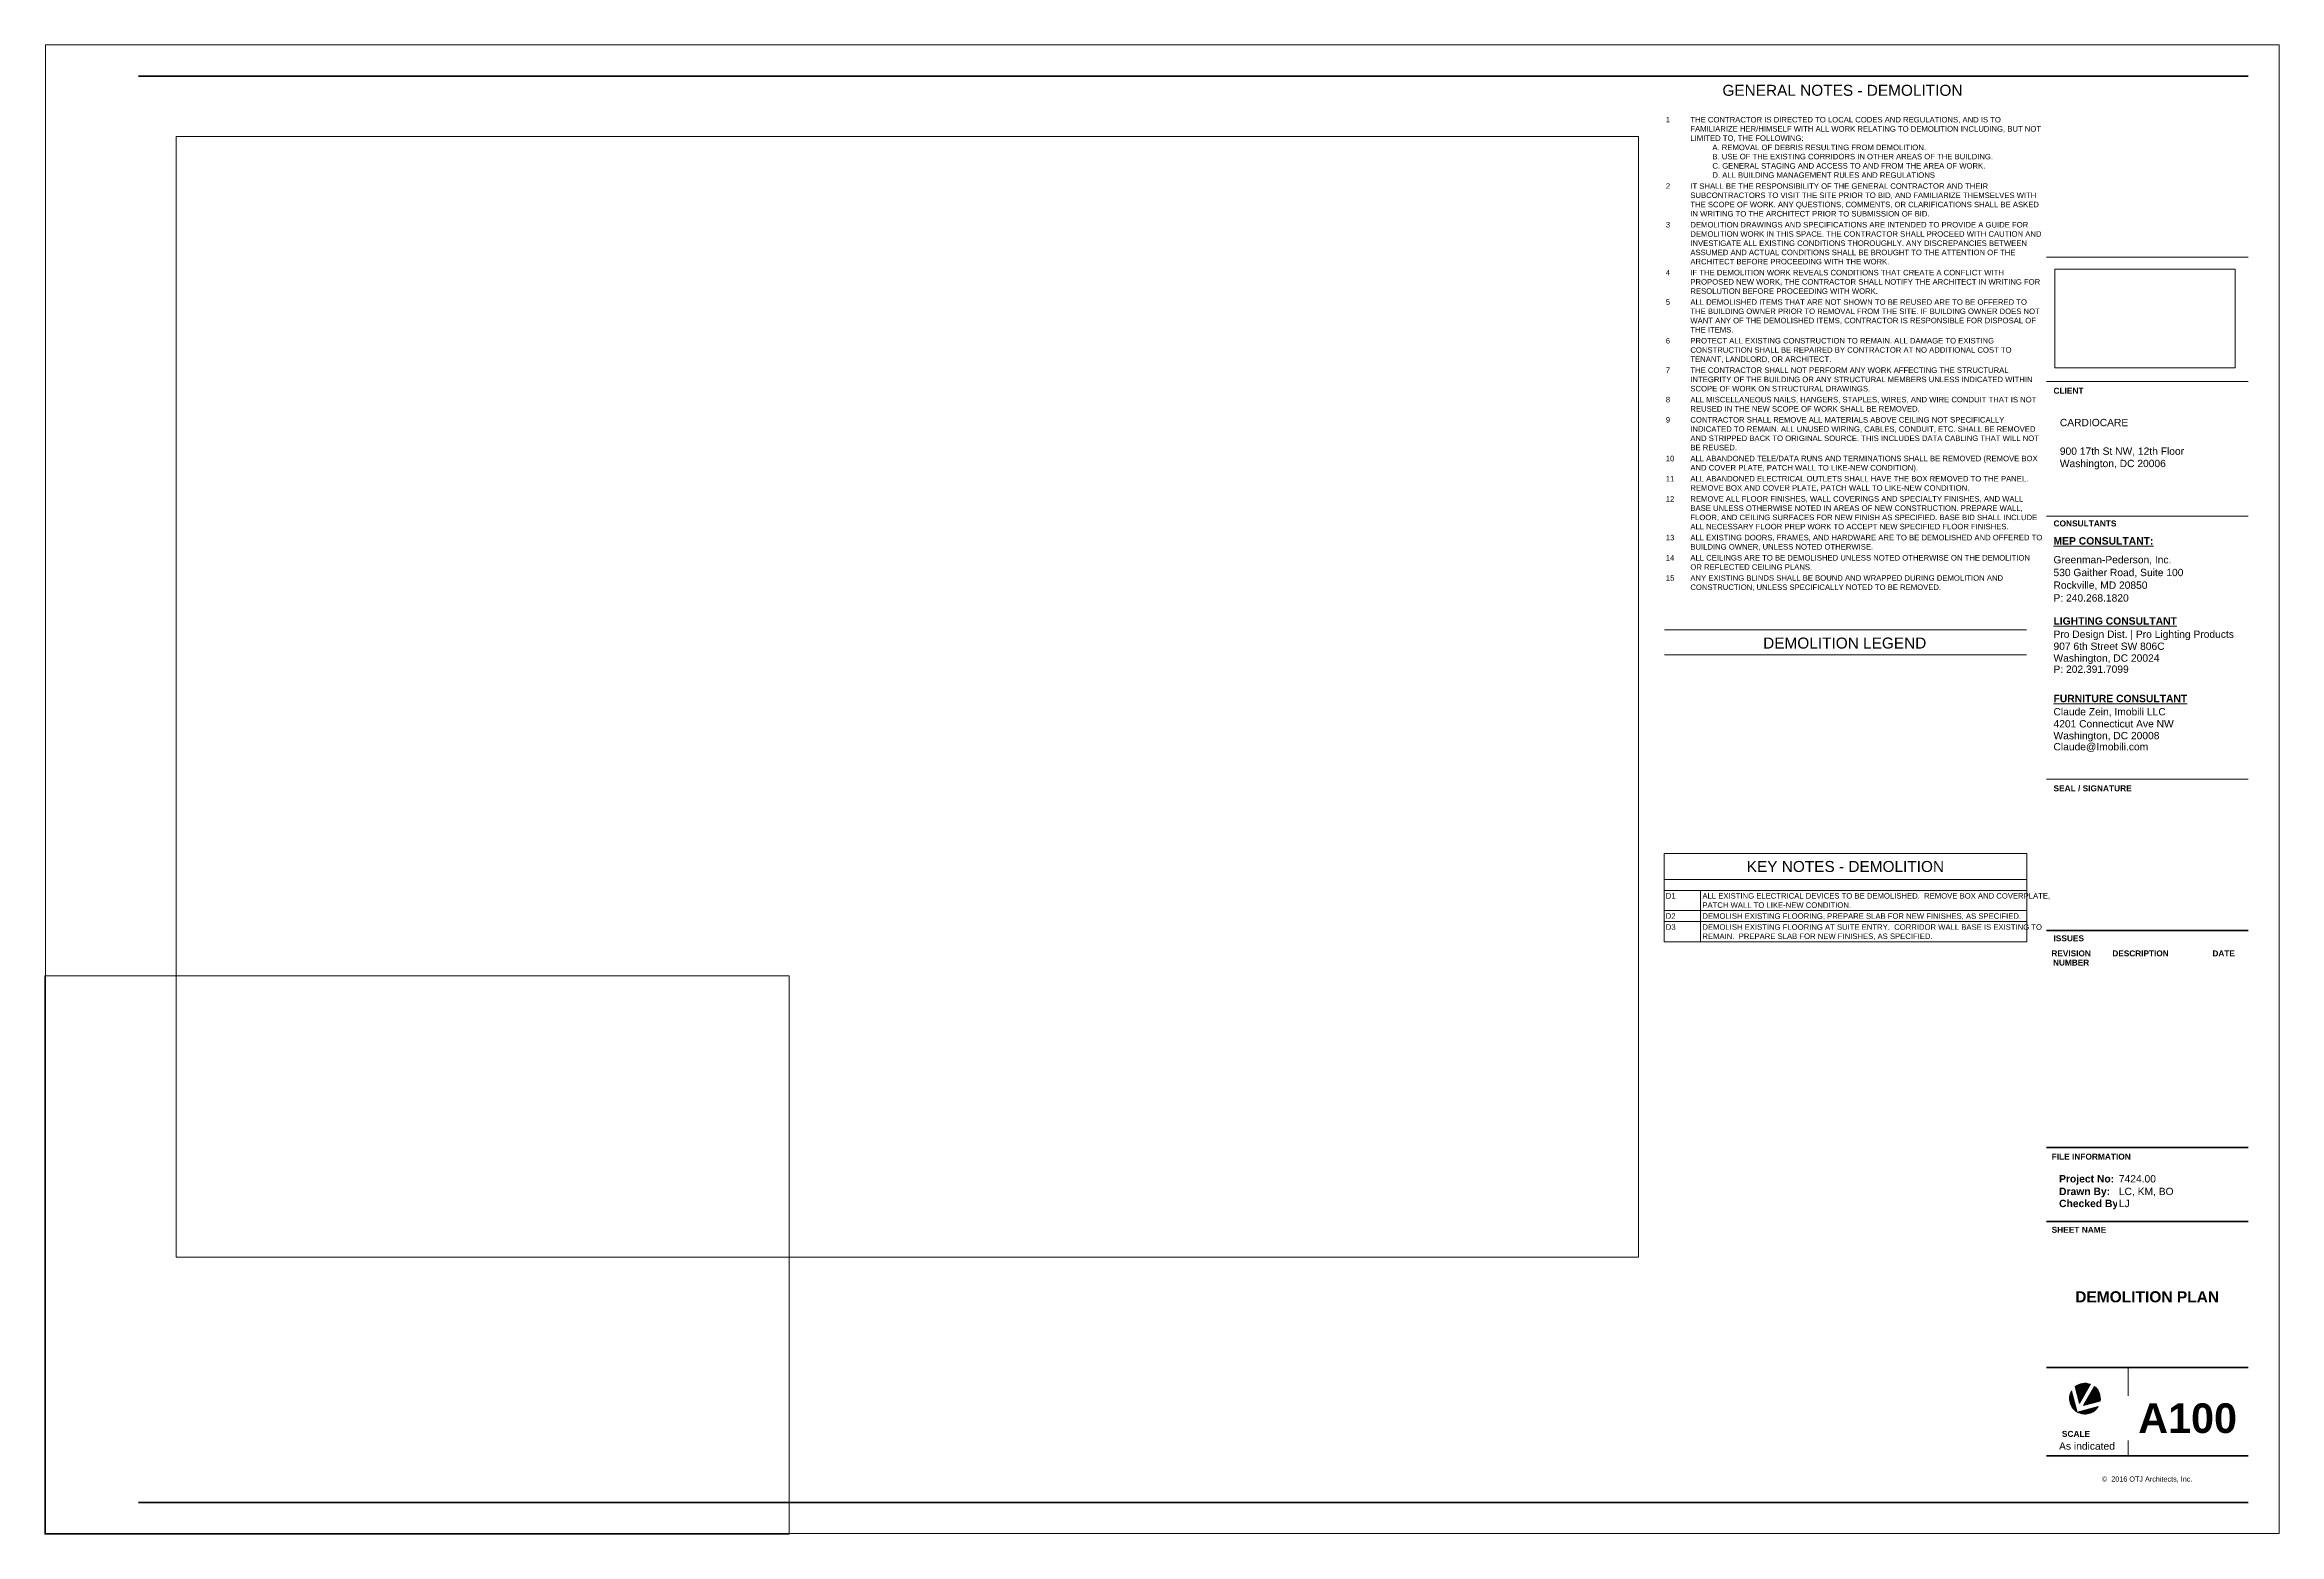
# Paper-space layout 'Layout1' of a CAD drawing. Header units: inches. Extents: x 0 to 36, y 0 to 24.
import ezdxf

# ---------------------------------------------------------------- set-up
doc = ezdxf.new("R2010")
doc.units = ezdxf.units.IN
doc.header["$MEASUREMENT"] = 0
for name, color, linetype, lineweight in [('A-ANNO-NOTE', 131, 'Continuous', 9), ('A-DETL-THIN', 151, 'Continuous', 9), ('G-ANNO-SCHD', 231, 'Continuous', 9), ('G-ANNO-TEXT', 231, 'Continuous', 9), ('G-ANNO-TTLB', 6, 'Continuous', 9), ('G-ANNO-TTLB-THIN', 151, 'Continuous', 9), ('G-ANNO-TTLB-WIDE', 214, 'Continuous', 50)]:
    doc.layers.add(name, color=color, linetype=linetype, lineweight=lineweight)
doc.layers.add('G-ANNO-NPLT', color=191, linetype='Continuous', plot=False)
doc.styles.add('Arial_B', font='arialbd.ttf', dxfattribs={"height": 0.09513339392643282})
doc.styles.add('Swis721 Lt BT', font='swissl.ttf', dxfattribs={"height": 0.09608532357473035})
doc.styles.add('Swis721 Lt BT_1', font='swissl.ttf', dxfattribs={"height": 0.08333333333333331})
doc.styles.add('Swis721 Lt BT_2', font='swissl.ttf', dxfattribs={"height": 0.1182588597842835})
doc.styles.add('Swis721 Lt BT_3', font='swissl.ttf', dxfattribs={"height": 0.1773882896764253})
doc.styles.add('Swis721 Lt BT_4', font='swissl.ttf', dxfattribs={"height": 0.08869414483821263})
doc.styles.add('Swis721 Lt BT_B', font='', dxfattribs={"height": 0.1192218798151002})
doc.styles.add('Swis721 Lt BT_B_1', font='', dxfattribs={"height": 0.4768875192604006})
doc.styles.add('Swis721 Lt BT_B_2', font='', dxfattribs={"height": 0.1788328197226502})
doc.styles.get('Swis721 Lt BT_B').set_extended_font_data('Swis721 Lt BT', bold=True)
doc.styles.get('Swis721 Lt BT_B_1').set_extended_font_data('Swis721 Lt BT', bold=True)
doc.styles.get('Swis721 Lt BT_B_2').set_extended_font_data('Swis721 Lt BT', bold=True)
picture_1 = doc.add_image_def('image1.jpg', size_in_pixel=(2551, 1396))

# ---------------------------------------------------------------- blocks, each defined once
blk = doc.blocks.new('TB-DC_VA-24 x 36 - DC_VA 24X36-3374688-DEMOLITION PLAN')
at = {"layer": 'G-ANNO-TTLB'}
h = blk.add_hatch(color=256, dxfattribs=at)
edge = h.paths.add_edge_path(flags=0)
edge.add_line((32.66517749473161, 2.311137523626253), (32.75616867069017, 1.971553831908551))
edge.add_arc((32.88046492856971, 2.186841265746675), 0.2485925157591483, 149.9999999999986, 240.0000000000104, ccw=False)
h = blk.add_hatch(color=256, dxfattribs=at)
edge = h.paths.add_edge_path(flags=0)
edge.add_line((32.79448804294488, 2.111040377379424), (32.72269999401936, 2.378957023345547))
edge.add_arc((32.88046492856972, 2.186841265746635), 0.2485925157591917, 68.45651933527552, 129.3927463647064, ccw=False)
edge.add_line((32.97174988950517, 2.418066901865336), (32.79448804294488, 2.111040377379424))
h = blk.add_hatch(color=256, dxfattribs=at)
edge = h.paths.add_edge_path(flags=0)
edge.add_line((33.12572452239279, 2.146270703399233), (32.85780787642671, 2.074482654473722))
edge.add_line((32.85780787642671, 2.074482654473722), (33.03506972298693, 2.38150917895962))
edge.add_arc((32.88046492856969, 2.186841265746723), 0.2485925157591436, -9.39274636469412, 51.5434806647329, ccw=False)
h = blk.add_hatch(color=256, dxfattribs=at)
edge = h.paths.add_edge_path(flags=0)
edge.add_line((32.75616867069017, 1.97155383190856), (33.09575236240782, 2.062545007867137))
edge.add_arc((32.88046492856971, 2.186841265746674), 0.248592515759136, 240.0000000000069, 330.0000000000087, ccw=False)
at = {"layer": 'A-ANNO-NOTE'}
for p, q in [((32.75616867069017, 1.971553831908565), (32.66517749473162, 2.311137523626257)), ((32.66517749473162, 2.311137523626253), (32.75616867069017, 1.971553831908569)), ((32.75616867069017, 1.971553831908551), (32.66517749473161, 2.311137523626253)), ((32.72269999401936, 2.378957023345545), (32.79448804294488, 2.111040377379423)), ((32.79448804294488, 2.111040377379424), (32.72269999401936, 2.378957023345546)), ((32.72269999401936, 2.378957023345547), (32.79448804294488, 2.111040377379424)), ((32.97174988950518, 2.418066901865338), (32.79448804294488, 2.111040377379423)), ((32.79448804294488, 2.111040377379423), (32.97174988950518, 2.418066901865338)), ((32.79448804294488, 2.111040377379424), (32.97174988950517, 2.418066901865336)), ((33.03506972298698, 2.381509178959574), (32.85780787642671, 2.074482654473721)), ((32.85780787642671, 2.07448265447372), (33.03506972298698, 2.381509178959573)), ((33.03506972298693, 2.38150917895962), (32.85780787642671, 2.074482654473722)), ((33.09575236240781, 2.062545007867142), (32.75616867069017, 1.971553831908566)), ((32.75616867069018, 1.971553831908561), (33.09575236240781, 2.062545007867137)), ((33.09575236240782, 2.062545007867137), (32.75616867069017, 1.97155383190856)), ((33.12572452239277, 2.146270703399232), (32.85780787642671, 2.07448265447372)), ((32.85780787642671, 2.07448265447372), (33.12572452239277, 2.146270703399233)), ((32.85780787642671, 2.074482654473722), (33.12572452239279, 2.146270703399233))]:
    blk.add_line(p, q, dxfattribs=at)
for centre, radius, start, end in [((32.88046492856971, 2.186841265746674), 0.2485925157591424, 149.9999999999968, 240.0000000000108), ((32.8804649285697, 2.186841265746679), 0.2485925157591398, 149.999999999994, 239.9999999953111), ((32.88046492856971, 2.186841265746675), 0.2485925157591486, 149.9999999999979, 240.00000000001), ((32.88046492856973, 2.186841265746622), 0.2485925157592049, 68.4565193352762, 129.3927463647056), ((32.88046492856973, 2.18684126574662), 0.2485925157592115, 68.45651933527687, 129.3927463647065), ((32.88046492856972, 2.186841265746635), 0.2485925157591917, 68.4565193352751, 129.3927463647061), ((32.88046492856969, 2.186841265746727), 0.2485925157591366, 350.6072536353049, 51.54348066473147), ((32.88046492856969, 2.186841265746724), 0.2485925157591366, 350.6072536353153, 51.54348066473151), ((32.88046492856969, 2.186841265746723), 0.2485925157591436, 350.6072536353055, 51.54348066473253), ((32.88046492856971, 2.186841265746673), 0.248592515759136, 240.0000000000082, 330.0000000000084), ((32.8804649285697, 2.186841265746679), 0.2485925157591307, 239.9999999953101, 330.0000000000065), ((32.88046492856971, 2.186841265746674), 0.2485925157591396, 240.0000000000067, 330.0000000000076)]:
    blk.add_arc(centre, radius, start, end, dxfattribs=at)
at = {"layer": 'G-ANNO-TTLB'}
for p, q in [((0.01249999999996198, 24.0124999999998), (0.01249999999996198, 0.01249999999916795)), ((36.0125, 24.0125), (0.01249999999999929, 24.0125)), ((36.0125, 0.01249999999988205), (36.0125, 24.0125)), ((32.26249999999998, 20.58615224385849), (35.51249999999998, 20.58615224385849)), ((32.26249999999998, 20.58615224385849), (35.51249999999998, 20.58615224385849)), ((0.01249999999996198, 0.01249999999916529), (36.01249999999995, 0.01249999999916529))]:
    blk.add_line(p, q, dxfattribs=at)
at = {"layer": 'G-ANNO-TTLB-THIN'}
for p, q in [((32.26249999999998, 18.58047974385848), (35.51249999999999, 18.58047974385848)), ((32.26249999999998, 16.41007603562076), (35.51249999999999, 16.41007603562076)), ((32.26249999999997, 12.17184017249794), (35.51249999999999, 12.17184017249794)), ((33.57501179533868, 2.690203614458643), (33.57501179533868, 1.262499999999882))]:
    blk.add_line(p, q, dxfattribs=at)
at = {"layer": 'G-ANNO-TTLB-WIDE'}
for p, q in [((35.51249999999999, 23.50249999999988), (1.512500000000036, 23.50249999999988)), ((32.26249999999997, 9.731457673865457), (35.51249999999999, 9.731457673865457)), ((35.51249999999999, 6.238084377275196), (32.26249999999996, 6.238084377275206)), ((35.51249999999999, 5.04106319586103), (32.26249999999996, 5.041063195861041)), ((32.26249999999996, 2.690203614458643), (35.51249999999999, 2.690203614458643)), ((32.26249999999995, 1.262499999999882), (35.51249999999999, 1.262499999999882)), ((1.512499999999998, 0.512499999999882), (32.26249999999998, 0.512499999999882)), ((32.26249999999998, 0.512499999999882), (35.51249999999999, 0.512499999999882))]:
    blk.add_line(p, q, dxfattribs=at)
at = {"layer": 'G-ANNO-TTLB', "attachment_point": 1, "bg_fill": 3, "box_fill_scale": 1.25, "bg_fill_color": 0, "bg_fill_transparency": 0}
for s, insert, char_height, width, line_spacing_factor, style in [('DESCRIPTION', (33.32202222069675, 9.411992460571073), 0.09513339392643282, 1.053, 0.9385317878468563, 'Arial_B'), ('DATE', (34.93478327608478, 9.411992460571073), 0.09513339392643282, 0.41625, 0.9385317878468563, 'Arial_B'), ('Project No:', (32.46268918111955, 5.79106529491365), 0.1192218798151002, 0.9719999999999999, 0.9985383491037771, 'Swis721 Lt BT_B'), ('\\fSwis721 Lt BT|b1|i0|c0|p34|;SCALE', (32.50898079860782, 1.667155000893929), 0.09608532357473035, 0.4960054163845632, 1.006669768884753, 'Swis721 Lt BT')]:
    blk.add_mtext(s, dxfattribs=dict(at, insert=insert, char_height=char_height, width=width, line_spacing_factor=line_spacing_factor, style=style))
at = {"layer": 'G-ANNO-TTLB', "insert": (33.88280484204999, 0.932760695162638), "char_height": 0.08333333333333331, "width": 1.691133294186729, "attachment_point": 2, "line_spacing_factor": 1.006669768884753, "style": 'Swis721 Lt BT_1'}
blk.add_mtext('©  2016 OTJ Architects, Inc.', dxfattribs=at)
at = {"layer": 'G-ANNO-TTLB'}
image = blk.add_image(picture_1, insert=(32.39394147330498, 18.80362172958001), size_in_units=(2.9068955071309204, 1.5907589682300123), dxfattribs=at)
image.dxf.flags = 7
at = {"layer": 'G-ANNO-TTLB', "attachment_point": 1, "bg_fill": 3, "box_fill_scale": 1.25, "bg_fill_color": 0, "bg_fill_transparency": 0}
for s, insert, char_height, width, line_spacing_factor, style in [('\\fSwis721 Lt BT|b1|i0|c0|p34|;CLIENT', (32.37337726309554, 18.4818786766096), 0.09608532357473035, 0.5374407582938387, 1.006669768884753, 'Swis721 Lt BT'), ('\\fSwis721 Lt BT|b1|i0|c0|p34|;CONSULTANTS', (32.37428590828188, 16.34272496837187), 0.09608532357473035, 1.134597156398104, 1.006669768884753, 'Swis721 Lt BT'), ('\\fSwis721 Lt BT|b1|i0|c0|p34|;SEAL / SIGNATURE', (32.37325769334894, 12.07303768922743), 0.09608532357473035, 1.395396073121191, 1.006669768884753, 'Swis721 Lt BT'), ('\\fSwis721 Lt BT|b1|i0|c0|p34|;ISSUES', (32.37329619640249, 9.65579013132555), 0.09608532357473035, 0.547190250507786, 1.006669768884753, 'Swis721 Lt BT'), ('\\fSwis721 Lt BT|b1|i0|c0|p34|;FILE INFORMATION', (32.3437895233209, 6.136053448319706), 0.09608532357473035, 1.428300609343263, 1.006669768884753, 'Swis721 Lt BT'), ('Drawn By:', (32.46268918111955, 5.587734365212077), 0.1192218798151002, 0.8879999999999998, 0.9985383491037771, 'Swis721 Lt BT_B'), ('\\fSwis721 Lt BT|b1|i0|c0|p34|;SHEET NAME', (32.3437895233209, 4.956461656030365), 0.09608532357473035, 0.9859174001354094, 1.006669768884753, 'Swis721 Lt BT')]:
    blk.add_mtext(s, dxfattribs=dict(at, insert=insert, char_height=char_height, width=width, line_spacing_factor=line_spacing_factor, style=style))
at = {"layer": 'G-ANNO-TTLB', "bg_fill": 3, "box_fill_scale": 1.25, "bg_fill_color": 0, "bg_fill_transparency": 0}
for s, insert, char_height, width, attachment_point, line_spacing_factor, style in [('\\LMEP CONSULTANT:', (32.37329619640249, 16.07384631350395), 0.1192218798151002, 1.7925, 1, 0.9985383491037771, 'Swis721 Lt BT_B'), ('REVISION\\PNUMBER', (32.65724285685402, 9.411992460571073), 0.09513339392643282, 0.7357499999999999, 2, 0.9385317878468563, 'Arial_B'), ('Checked By:', (32.46268918111955, 5.393544271185731), 0.1192218798151002, 1.1115, 1, 0.9985383491037771, 'Swis721 Lt BT_B')]:
    blk.add_mtext(s, dxfattribs=dict(at, insert=insert, char_height=char_height, width=width, attachment_point=attachment_point, line_spacing_factor=line_spacing_factor, style=style))

psp = doc.layouts.get("Layout1")

# ---------------------------------------------------------------- linework, layer by layer
at = {"layer": 'A-DETL-THIN'}
for p, q in [((26.10395079981381, 14.57915276901245), (31.93688335879191, 14.57915276901243)), ((26.10395079981381, 14.17931545253854), (31.93688335879191, 14.17931545253852))]:
    psp.add_line(p, q, dxfattribs=at)

# ---------------------------------------------------------------- viewports
at = {"layer": '0'}
psp.add_viewport(center=(6, 4.5), size=(12, 9), view_center_point=(6, 4.5), view_height=12, dxfattribs=at)
at = {"layer": 'G-ANNO-NPLT'}
psp.add_viewport(center=(13.90202628676626, 13.49787837691047), size=(23.56673604370871, 18.06382855200264), view_center_point=(1618.705894613984, 680.356574384035), view_height=867.0637704961267, status=3, dxfattribs=at)

# ---------------------------------------------------------------- next in the draw order: block references
at = {"layer": 'G-ANNO-TTLB'}
psp.add_blockref('TB-DC_VA-24 x 36 - DC_VA 24X36-3374688-DEMOLITION PLAN', (0, 0), dxfattribs=at)

# ---------------------------------------------------------------- next in the draw order: linework, layer by layer
at = {"layer": 'A-DETL-THIN'}
for p, q in [((26.09739561399223, 10.97431276112298), (26.09739561399223, 10.55764609445631)), ((31.9417093499852, 10.97431276112298), (26.09739561399223, 10.97431276112298)), ((31.9417093499852, 10.55764609445631), (31.9417093499852, 10.97431276112298)), ((26.09739561399223, 10.55764609445631), (26.09739561399223, 9.552288951599168)), ((26.09739561399223, 10.55764609445631), (31.9417093499852, 10.55764609445631)), ((31.9417093499852, 10.55764609445631), (31.9417093499852, 9.552288951599168)), ((26.68704304185817, 10.38071157064679), (26.09739561399223, 10.38071157064679)), ((31.9417093499852, 10.38071157064679), (26.68704304185817, 10.38071157064679)), ((26.68704304185817, 10.38071157064679), (26.68704304185817, 10.05496752302774)), ((26.68704304185817, 10.05496752302774), (26.09739561399223, 10.05496752302774)), ((26.68704304185817, 9.878032999218215), (26.09739561399223, 9.878032999218215)), ((31.9417093499852, 10.05496752302774), (26.68704304185817, 10.05496752302774)), ((26.68704304185817, 10.05496752302774), (26.68704304185817, 9.878032999218215)), ((31.9417093499852, 9.878032999218215), (26.68704304185817, 9.878032999218215)), ((26.68704304185817, 9.878032999218215), (26.68704304185817, 9.552288951599168)), ((31.9417093499852, 9.552288951599168), (26.09739561399223, 9.552288951599168))]:
    psp.add_line(p, q, dxfattribs=at)

# ---------------------------------------------------------------- next in the draw order: texts
at = {"layer": 'G-ANNO-SCHD', "line_spacing_factor": 1.006669768884752}
for s, insert, char_height, width, attachment_point, style in [('GENERAL NOTES - DEMOLITION', (28.97206464462385, 23.36568467561969), 0.1773882896764253, 4.344749999999999, 2, 'Swis721 Lt BT_3'), ('1', (26.12552061399223, 22.84789826887672), 0.08869414483821263, 0.07874999999999999, 1, 'Swis721 Lt BT_4'), ('THE CONTRACTOR IS DIRECTED TO LOCAL CODES AND REGULATIONS, AND IS TO\\PFAMILIARIZE HER/HIMSELF WITH ALL WORK RELATING TO DEMOLITION INCLUDING, BUT NOT\\PLIMITED TO, THE FOLLOWING:\\P^IA. REMOVAL OF DEBRIS RESULTING FROM DEMOLITION.\\P^IB. USE OF THE EXISTING CORRIDORS IN OTHER AREAS OF THE BUILDING.\\P^IC. GENERAL STAGING AND ACCESS TO AND FROM THE AREA OF WORK.\\P^ID. ALL BUILDING MANAGEMENT RULES AND REGULATIONS', (26.52135394732557, 22.84789826887672), 0.08869414483821263, 6.324749999999999, 1, 'Swis721 Lt BT_4'), ('2', (26.12552061399223, 21.77810660221005), 0.08869414483821263, 0.07874999999999999, 1, 'Swis721 Lt BT_4'), ('IT SHALL BE THE RESPONSIBILITY OF THE GENERAL CONTRACTOR AND THEIR\\PSUBCONTRACTORS TO VISIT THE SITE PRIOR TO BID, AND FAMILIARIZE THEMSELVES WITH\\PTHE SCOPE OF WORK. ANY QUESTIONS, COMMENTS, OR CLARIFICATIONS SHALL BE ASKED\\PIN WRITING TO THE ARCHITECT PRIOR TO SUBMISSION OF BID.', (26.52135394732557, 21.77810660221005), 0.08869414483821263, 6.293249999999999, 1, 'Swis721 Lt BT_4'), ('3', (26.12552061399223, 21.15474350697196), 0.08869414483821263, 0.07874999999999999, 1, 'Swis721 Lt BT_4'), ('DEMOLITION DRAWINGS AND SPECIFICATIONS ARE INTENDED TO PROVIDE A GUIDE FOR\\PDEMOLITION WORK IN THIS SPACE. THE CONTRACTOR SHALL PROCEED WITH CAUTION AND\\PINVESTIGATE ALL EXISTING CONDITIONS THOROUGHLY. ANY DISCREPANCIES BETWEEN\\PASSUMED AND ACTUAL CONDITIONS SHALL BE BROUGHT TO THE ATTENTION OF THE\\PARCHITECT BEFORE PROCEEDING WITH THE WORK.', (26.52135394732557, 21.15474350697196), 0.08869414483821263, 6.333749999999998, 1, 'Swis721 Lt BT_4'), ('4', (26.12552061399223, 20.38257088792433), 0.08869414483821263, 0.07874999999999999, 1, 'Swis721 Lt BT_4'), ('IF THE DEMOLITION WORK REVEALS CONDITIONS THAT CREATE A CONFLICT WITH\\PPROPOSED NEW WORK, THE CONTRACTOR SHALL NOTIFY THE ARCHITECT IN WRITING FOR\\PRESOLUTION BEFORE PROCEEDING WITH WORK.', (26.52135394732557, 20.38257088792433), 0.08869414483821263, 6.27075, 1, 'Swis721 Lt BT_4'), ('5', (26.12552061399223, 19.90801731649577), 0.08869414483821263, 0.07874999999999999, 1, 'Swis721 Lt BT_4'), ('ALL DEMOLISHED ITEMS THAT ARE NOT SHOWN TO BE REUSED ARE TO BE OFFERED TO\\PTHE BUILDING OWNER PRIOR TO REMOVAL FROM THE SITE. IF BUILDING OWNER DOES NOT\\PWANT ANY OF THE DEMOLISHED ITEMS, CONTRACTOR IS RESPONSIBLE FOR DISPOSAL OF\\PTHE ITEMS.', (26.52135394732557, 19.90801731649577), 0.08869414483821263, 6.296624999999999, 1, 'Swis721 Lt BT_4'), ('6', (26.12552061399223, 19.28465422125767), 0.08869414483821263, 0.07874999999999999, 1, 'Swis721 Lt BT_4'), ('PROTECT ALL EXISTING CONSTRUCTION TO REMAIN. ALL DAMAGE TO EXISTING\\PCONSTRUCTION SHALL BE REPAIRED BY CONTRACTOR AT NO ADDITIONAL COST TO\\PTENANT, LANDLORD, OR ARCHITECT.', (26.52135394732557, 19.28465422125767), 0.08869414483821263, 5.782499999999999, 1, 'Swis721 Lt BT_4'), ('7', (26.12552061399223, 18.8101006498291), 0.08869414483821263, 0.07874999999999999, 1, 'Swis721 Lt BT_4'), ('THE CONTRACTOR SHALL NOT PERFORM ANY WORK AFFECTING THE STRUCTURAL\\PINTEGRITY OF THE BUILDING OR ANY STRUCTURAL MEMBERS UNLESS INDICATED WITHIN\\PSCOPE OF WORK ON STRUCTURAL DRAWINGS.', (26.52135394732557, 18.8101006498291), 0.08869414483821263, 6.132374999999998, 1, 'Swis721 Lt BT_4'), ('8', (26.12552061399223, 18.33554707840053), 0.08869414483821263, 0.07874999999999999, 1, 'Swis721 Lt BT_4'), ('9', (26.12552061399223, 18.00980303078148), 0.08869414483821263, 0.07874999999999999, 1, 'Swis721 Lt BT_4'), ('ALL MISCELLANEOUS NAILS, HANGERS, STAPLES, WIRES, AND WIRE CONDUIT THAT IS NOT\\PREUSED IN THE NEW SCOPE OF WORK SHALL BE REMOVED.', (26.52135394732557, 18.33554707840053), 0.08869414483821263, 6.215624999999998, 1, 'Swis721 Lt BT_4'), ('CONTRACTOR SHALL REMOVE ALL MATERIALS ABOVE CEILING NOT SPECIFICALLY\\PINDICATED TO REMAIN. ALL UNUSED WIRING, CABLES, CONDUIT, ETC. SHALL BE REMOVED\\PAND STRIPPED BACK TO ORIGINAL SOURCE. THIS INCLUDES DATA CABLING THAT WILL NOT\\PBE REUSED.', (26.52135394732557, 18.00980303078148), 0.08869414483821263, 6.280874999999998, 1, 'Swis721 Lt BT_4'), ('10', (26.12552061399223, 17.38643993554338), 0.08869414483821263, 0.1575, 1, 'Swis721 Lt BT_4'), ('ALL ABANDONED TELE/DATA RUNS AND TERMINATIONS SHALL BE REMOVED (REMOVE BOX\\PAND COVER PLATE, PATCH WALL TO LIKE-NEW CONDITION).', (26.52135394732557, 17.38643993554338), 0.08869414483821263, 6.263999999999999, 1, 'Swis721 Lt BT_4'), ('11', (26.12552061399223, 17.06069588792434), 0.08869414483821263, 0.1575, 1, 'Swis721 Lt BT_4'), ('ALL ABANDONED ELECTRICAL OUTLETS SHALL HAVE THE BOX REMOVED TO THE PANEL.\\PREMOVE BOX AND COVER PLATE, PATCH WALL TO LIKE-NEW CONDITION.', (26.52135394732557, 17.06069588792434), 0.08869414483821263, 6.080624999999999, 1, 'Swis721 Lt BT_4'), ('12', (26.12552061399223, 16.73495184030529), 0.08869414483821263, 0.1575, 1, 'Swis721 Lt BT_4'), ('REMOVE ALL FLOOR FINISHES, WALL COVERINGS AND SPECIALTY FINISHES, AND WALL\\PBASE UNLESS OTHERWISE NOTED IN AREAS OF NEW CONSTRUCTION. PREPARE WALL,\\PFLOOR, AND CEILING SURFACES FOR NEW FINISH AS SPECIFIED. BASE BID SHALL INCLUDE\\PALL NECESSARY FLOOR PREP WORK TO ACCEPT NEW SPECIFIED FLOOR FINISHES.', (26.52135394732557, 16.73495184030529), 0.08869414483821263, 6.265124999999998, 1, 'Swis721 Lt BT_4'), ('13', (26.12552061399223, 16.11158874506719), 0.08869414483821263, 0.1575, 1, 'Swis721 Lt BT_4'), ('14', (26.12552061399223, 15.78584469744815), 0.08869414483821263, 0.1575, 1, 'Swis721 Lt BT_4'), ('ALL CEILINGS ARE TO BE DEMOLISHED UNLESS NOTED OTHERWISE ON THE DEMOLITION\\POR REFLECTED CEILING PLANS.', (26.52135394732557, 15.78584469744815), 0.08869414483821263, 6.134624999999998, 1, 'Swis721 Lt BT_4'), ('15', (26.12552061399223, 15.4601006498291), 0.08869414483821263, 0.1575, 1, 'Swis721 Lt BT_4'), ('ANY EXISTING BLINDS SHALL BE BOUND AND WRAPPED DURING DEMOLITION AND\\PCONSTRUCTION, UNLESS SPECIFICALLY NOTED TO BE REMOVED.', (26.52135394732557, 15.4601006498291), 0.08869414483821263, 5.662124999999999, 1, 'Swis721 Lt BT_4'), ('KEY NOTES - DEMOLITION', (29.01955248198871, 10.85408200318035), 0.1773882896764253, 3.559499999999999, 2, 'Swis721 Lt BT_3'), ('D1', (26.12552061399223, 10.33629559643738), 0.08869414483821263, 0.18225, 1, 'Swis721 Lt BT_4'), ('ALL EXISTING ELECTRICAL DEVICES TO BE DEMOLISHED.  REMOVE BOX AND COVERPLATE,\\PPATCH WALL TO LIKE-NEW CONDITION.', (26.71516804185817, 10.33629559643738), 0.08869414483821263, 6.230249999999999, 1, 'Swis721 Lt BT_4'), ('D2', (26.12552061399223, 10.01055154881833), 0.08869414483821263, 0.18225, 1, 'Swis721 Lt BT_4'), ('D3', (26.12552061399223, 9.83361702500881), 0.08869414483821263, 0.18225, 1, 'Swis721 Lt BT_4'), ('DEMOLISH EXISTING FLOORING, PREPARE SLAB FOR NEW FINISHES, AS SPECIFIED.', (26.71516804185817, 10.01055154881833), 0.08869414483821263, 5.716124999999999, 1, 'Swis721 Lt BT_4'), ('DEMOLISH EXISTING FLOORING AT SUITE ENTRY.  CORRIDOR WALL BASE IS EXISTING TO\\PREMAIN.  PREPARE SLAB FOR NEW FINISHES, AS SPECIFIED.', (26.71516804185817, 9.83361702500881), 0.08869414483821263, 6.069374999999998, 1, 'Swis721 Lt BT_4')]:
    psp.add_mtext(s, dxfattribs=dict(at, insert=insert, char_height=char_height, width=width, attachment_point=attachment_point, style=style))
at = {"layer": 'G-ANNO-TEXT', "color": 7, "insert": (29.00907796247326, 14.45554886467313), "char_height": 0.1773882896764253, "width": 2.97225, "attachment_point": 2, "line_spacing_factor": 1.006669768884752, "style": 'Swis721 Lt BT_3'}
psp.add_mtext('DEMOLITION LEGEND', dxfattribs=at)
at = {"layer": 'G-ANNO-TTLB', "bg_fill": 3, "box_fill_scale": 1.25, "bg_fill_color": 0, "bg_fill_transparency": 0}
for s, insert, char_height, width, attachment_point, line_spacing_factor, style in [('CARDIOCARE', (32.47597181717762, 17.98091849913691), 0.1182588597842835, 1.2285, 1, 1.006669768884753, 'Swis721 Lt BT_2'), ('900 17th St NW, 12th Floor\\PWashington, DC 20006', (32.47597181717762, 17.51952631078425), 0.1182588597842835, 2.289, 1, 1.006669768884753, 'Swis721 Lt BT_2'), ('530 Gaither Road, Suite 100', (32.37329619640249, 15.56359298676874), 0.1182588597842835, 2.399999999999999, 1, 1.006669768884753, 'Swis721 Lt BT_2'), ('Pro Design Dist. | Pro Lighting Products', (32.37329619640249, 14.56912852466517), 0.1182588597842835, 3.425999999999999, 1, 1.006669768884753, 'Swis721 Lt BT_2'), ('Claude Zein, Imobili LLC', (32.37329619640249, 13.31912852466517), 0.1182588597842835, 2.0895, 1, 1.006669768884753, 'Swis721 Lt BT_2'), ('7424.00', (33.42686801243938, 5.790102274882832), 0.1182588597842835, 0.6824999999999999, 1, 1.006669768884753, 'Swis721 Lt BT_2'), ('DEMOLITION PLAN', (33.88280484204999, 3.918009767640977), 0.1788328197226502, 2.5785, 2, 0.9985383491037769, 'Swis721 Lt BT_B_2'), ('As indicated', (32.91308870049761, 1.482167472870454), 0.1182588597842835, 1.0575, 2, 1.006669768884753, 'Swis721 Lt BT_2')]:
    psp.add_mtext(s, dxfattribs=dict(at, insert=insert, char_height=char_height, width=width, attachment_point=attachment_point, line_spacing_factor=line_spacing_factor, style=style))

# ---------------------------------------------------------------- next in the draw order: texts
for s, insert, char_height, width, attachment_point, line_spacing_factor, style in [('Greenman-Pederson, Inc.', (32.37329619640249, 15.76988024126645), 0.1182588597842835, 2.200499999999999, 1, 1.006669768884753, 'Swis721 Lt BT_2'), ('Rockville, MD 20850', (32.37329619640249, 15.35970344980814), 0.1182588597842835, 1.735499999999999, 1, 1.006669768884753, 'Swis721 Lt BT_2'), ('\\LLIGHTING CONSULTANT', (32.37329619640249, 14.78270207510778), 0.1192218798151002, 2.2185, 1, 0.9985383491037771, 'Swis721 Lt BT_B'), ('907 6th Street SW 806C', (32.37329619640249, 14.3746901932156), 0.1182588597842835, 2.031, 1, 1.006669768884753, 'Swis721 Lt BT_2'), ('\\LFURNITURE CONSULTANT', (32.37329619640249, 13.53270207510778), 0.1192218798151002, 2.397, 1, 0.9985383491037771, 'Swis721 Lt BT_B'), ('4201 Connecticut Ave NW', (32.37329619640249, 13.1246901932156), 0.1182588597842835, 2.2305, 1, 1.006669768884753, 'Swis721 Lt BT_2'), ('LC, KM, BO', (33.42686801243938, 5.586771345181259), 0.1182588597842835, 1.014, 1, 1.006669768884753, 'Swis721 Lt BT_2'), ('A100', (34.53460310334949, 2.110651249691214), 0.4768875192604006, 1.77, 2, 0.9985383491037771, 'Swis721 Lt BT_B_1')]:
    psp.add_mtext(s, dxfattribs=dict(at, insert=insert, char_height=char_height, width=width, attachment_point=attachment_point, line_spacing_factor=line_spacing_factor, style=style))

# ---------------------------------------------------------------- next in the draw order: texts
at = {"layer": 'G-ANNO-SCHD', "insert": (26.52135394732557, 16.11158874506719), "char_height": 0.08869414483821263, "width": 6.34275, "attachment_point": 1, "line_spacing_factor": 1.006669768884752, "style": 'Swis721 Lt BT_4'}
psp.add_mtext('ALL EXISTING DOORS, FRAMES, AND HARDWARE ARE TO BE DEMOLISHED AND OFFERED TO\\PBUILDING OWNER, UNLESS NOTED OTHERWISE.', dxfattribs=at)
at = {"layer": 'G-ANNO-TTLB', "char_height": 0.1182588597842835, "attachment_point": 1, "line_spacing_factor": 1.006669768884753, "style": 'Swis721 Lt BT_2', "bg_fill": 3, "box_fill_scale": 1.25, "bg_fill_color": 0, "bg_fill_transparency": 0}
for s, insert, width in [('P: 240.268.1820', (32.37329619640249, 15.15331154623078), 1.3845), ('Washington, DC 20024', (32.37329619640249, 14.18449491496135), 1.970999999999999), ('Washington, DC 20008', (32.37329619640249, 12.93449491496135), 1.970999999999999), ('LJ', (33.42686801243938, 5.392581251154914), 0.198)]:
    psp.add_mtext(s, dxfattribs=dict(at, insert=insert, width=width))

# ---------------------------------------------------------------- next in the draw order: texts
for s, insert, width in [('P: 202.391.7099', (32.37329619640249, 14.00500428525356), 1.3845), ('Claude@Imobili.com', (32.37329619640249, 12.75500428525356), 1.7985)]:
    psp.add_mtext(s, dxfattribs=dict(at, insert=insert, width=width))

doc.saveas('drawing.dxf')
